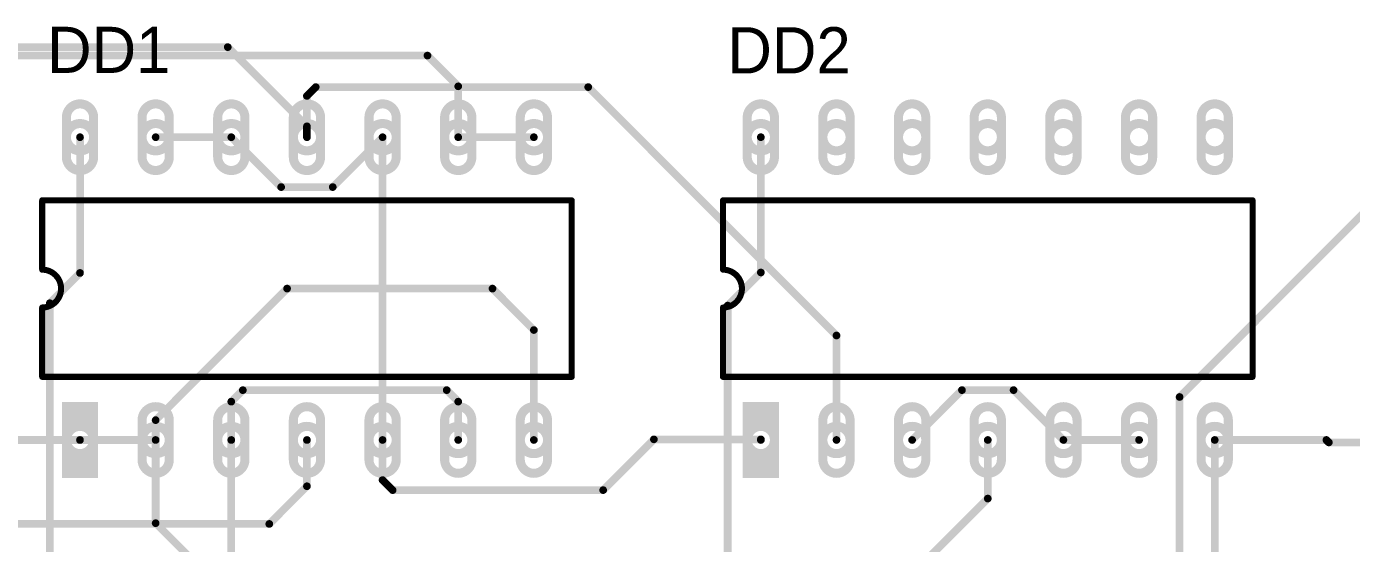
# Model space of a CAD drawing. Extents: x -328 to 170, y -164 to 109.
# Drawn here: x 88.23 to 132.02, y 91.58 to 108.66 of the extents above; entities that cross this region are included whole.
import ezdxf

# ---------------------------------------------------------------- set-up
doc = ezdxf.new("R2010")
doc.units = 0
doc.header["$MEASUREMENT"] = 0
for name, color, linetype in [('BOTTOMLAYER', 5, 'CONTINUOUS'), ('TOPLAYER', 1, 'CONTINUOUS'), ('TOPOVERLAY', 2, 'CONTINUOUS')]:
    doc.layers.add(name, color=color, linetype=linetype)

msp = doc.modelspace()

# ---------------------------------------------------------------- linework, layer by layer
at = {"layer": 'BOTTOMLAYER'}
for points, const_width in [([(65.315, 107.975), (94.884, 107.975)], 0.254), ([(94.884, 107.975), (97.5, 105.359)], 0.254), ([(97.5, 106.365), (97.79, 106.655)], 0.254), ([(97.5, 105.359), (97.5, 106.365)], 0.254), ([(97.79, 106.655), (106.796, 106.655)], 0.254), ([(106.796, 106.655), (115, 98.45)], 0.254), ([(89.55, 104.35), (89.55, 105.65)], 0.3), ([(90.45, 104.35), (90.45, 105.65)], 0.3), ([(92.05, 104.35), (92.05, 105.65)], 0.3), ([(92.95, 104.35), (92.95, 105.65)], 0.3), ([(94.55, 104.35), (94.55, 105.65)], 0.3), ([(95.45, 104.35), (95.45, 105.65)], 0.3), ([(97.05, 104.35), (97.05, 105.65)], 0.3), ([(97.95, 104.35), (97.95, 105.65)], 0.3), ([(99.55, 104.35), (99.55, 105.65)], 0.3), ([(100.45, 104.35), (100.45, 105.65)], 0.3), ([(102.05, 104.35), (102.05, 105.65)], 0.3), ([(102.95, 104.35), (102.95, 105.65)], 0.3), ([(104.55, 104.35), (104.55, 105.65)], 0.3), ([(105.45, 104.35), (105.45, 105.65)], 0.3), ([(112.05, 104.35), (112.05, 105.65)], 0.3), ([(112.95, 104.35), (112.95, 105.65)], 0.3), ([(114.55, 104.35), (114.55, 105.65)], 0.3), ([(115.45, 104.35), (115.45, 105.65)], 0.3), ([(117.05, 104.35), (117.05, 105.65)], 0.3), ([(117.95, 104.35), (117.95, 105.65)], 0.3), ([(119.55, 104.35), (119.55, 105.65)], 0.3), ([(120.45, 104.35), (120.45, 105.65)], 0.3), ([(122.05, 104.35), (122.05, 105.65)], 0.3), ([(122.95, 104.35), (122.95, 105.65)], 0.3), ([(124.55, 104.35), (124.55, 105.65)], 0.3), ([(125.45, 104.35), (125.45, 105.65)], 0.3), ([(127.05, 104.35), (127.05, 105.65)], 0.3), ([(127.95, 104.35), (127.95, 105.65)], 0.3), ([(92.5, 105), (95, 105)], 0.254), ([(95, 105), (96.647, 103.353)], 0.254), ([(97.5, 105), (97.5, 105.359)], 0.254), ([(98.353, 103.353), (100, 105)], 0.254), ([(102.5, 105), (105, 105)], 0.254), ([(96.647, 103.353), (98.353, 103.353)], 0.254), ([(92.5, 95.656), (96.843, 100)], 0.254), ([(96.843, 100), (103.632, 100)], 0.254), ([(103.632, 100), (105, 98.632)], 0.254), ([(105, 95), (105, 98.632)], 0.254), ([(115, 95), (115, 98.45)], 0.254), ([(95, 96.266), (95.381, 96.647)], 0.254), ([(95.381, 96.647), (102.119, 96.647)], 0.254), ([(102.119, 96.647), (102.5, 96.266)], 0.254), ([(117.5, 95), (119.147, 96.647)], 0.254), ([(119.147, 96.647), (120.853, 96.647)], 0.254), ([(120.853, 96.647), (122.5, 95)], 0.254), ([(89.55, 93.75), (89.55, 96.25)], 0.3), ([(90.45, 93.75), (90.45, 96.25)], 0.3), ([(95, 95), (95, 96.266)], 0.254), ([(102.5, 95), (102.5, 96.266)], 0.254), ([(112.05, 93.75), (112.05, 96.25)], 0.3), ([(112.95, 93.75), (112.95, 96.25)], 0.3), ([(89.4, 95.775), (90.6, 95.775)], 0.95), ([(111.9, 95.775), (113.1, 95.775)], 0.95), ([(92.05, 94.35), (92.05, 95.65)], 0.3), ([(92.5, 95), (92.5, 95.656)], 0.254), ([(92.95, 94.35), (92.95, 95.65)], 0.3), ([(94.55, 94.35), (94.55, 95.65)], 0.3), ([(95.45, 94.35), (95.45, 95.65)], 0.3), ([(97.05, 94.35), (97.05, 95.65)], 0.3), ([(97.95, 94.35), (97.95, 95.65)], 0.3), ([(99.55, 94.35), (99.55, 95.65)], 0.3), ([(100.45, 94.35), (100.45, 95.65)], 0.3), ([(102.05, 94.35), (102.05, 95.65)], 0.3), ([(102.95, 94.35), (102.95, 95.65)], 0.3), ([(104.55, 94.35), (104.55, 95.65)], 0.3), ([(105.45, 94.35), (105.45, 95.65)], 0.3), ([(114.55, 94.35), (114.55, 95.65)], 0.3), ([(115.45, 94.35), (115.45, 95.65)], 0.3), ([(117.05, 94.35), (117.05, 95.65)], 0.3), ([(117.95, 94.35), (117.95, 95.65)], 0.3), ([(119.55, 94.35), (119.55, 95.65)], 0.3), ([(120.45, 94.35), (120.45, 95.65)], 0.3), ([(122.05, 94.35), (122.05, 95.65)], 0.3), ([(122.95, 94.35), (122.95, 95.65)], 0.3), ([(124.55, 94.35), (124.55, 95.65)], 0.3), ([(125.45, 94.35), (125.45, 95.65)], 0.3), ([(127.05, 94.35), (127.05, 95.65)], 0.3), ([(127.95, 94.35), (127.95, 95.65)], 0.3), ([(86.288, 95), (90, 95)], 0.254), ([(90, 95), (92.5, 95)], 0.254), ([(97.5, 93.472), (97.5, 95)], 0.254), ([(100, 93.675), (100, 95)], 0.254), ([(107.29, 93.345), (108.966, 95.021)], 0.254), ([(108.966, 95.021), (112.5, 95.021)], 0.254), ([(112.5, 95), (112.5, 95.021)], 0.254), ([(120, 93.066), (120, 95)], 0.254), ([(122.5, 95), (125, 95)], 0.254), ([(127.5, 95), (131.191, 95)], 0.254), ([(131.191, 95), (131.271, 94.92)], 0.254), ([(131.271, 94.92), (135, 94.92)], 0.254), ([(89.4, 94.225), (90.6, 94.225)], 0.95), ([(111.9, 94.225), (113.1, 94.225)], 0.95), ([(100, 93.675), (100.33, 93.345)], 0.254), ([(96.255, 92.227), (97.5, 93.472)], 0.254), ([(100.33, 93.345), (107.29, 93.345)], 0.254), ([(113.538, 86.604), (120, 93.066)], 0.254), ([(62.067, 92.227), (96.255, 92.227)], 0.254)]:
    msp.add_lwpolyline(points, dxfattribs=dict(at, const_width=const_width))
for points, const_width in [([(94.82, 107.975, 1), (94.947, 107.975, 1)], 0.127), ([(94.82, 107.975, 1), (94.947, 107.975, 1)], 0.127), ([(97.436, 106.365, 1), (97.563, 106.365, 1)], 0.127), ([(97.436, 106.365, 1), (97.563, 106.365, 1)], 0.127), ([(97.727, 106.655, 1), (97.853, 106.655, 1)], 0.127), ([(97.727, 106.655, 1), (97.853, 106.655, 1)], 0.127), ([(106.732, 106.655, 1), (106.859, 106.655, 1)], 0.127), ([(106.732, 106.655, 1), (106.859, 106.655, 1)], 0.127), ([(89.55, 105, 1), (90.45, 105, 1)], 0.3), ([(92.05, 105, 1), (92.95, 105, 1)], 0.3), ([(94.55, 105, 1), (95.45, 105, 1)], 0.3), ([(97.05, 105, 1), (97.95, 105, 1)], 0.3), ([(99.55, 105, 1), (100.45, 105, 1)], 0.3), ([(102.05, 105, 1), (102.95, 105, 1)], 0.3), ([(104.55, 105, 1), (105.45, 105, 1)], 0.3), ([(112.05, 105, 1), (112.95, 105, 1)], 0.3), ([(114.55, 105, 1), (115.45, 105, 1)], 0.3), ([(117.05, 105, 1), (117.95, 105, 1)], 0.3), ([(119.55, 105, 1), (120.45, 105, 1)], 0.3), ([(122.05, 105, 1), (122.95, 105, 1)], 0.3), ([(124.55, 105, 1), (125.45, 105, 1)], 0.3), ([(127.05, 105, 1), (127.95, 105, 1)], 0.3), ([(92.436, 105, 1), (92.563, 105, 1)], 0.127), ([(94.936, 105, 1), (95.063, 105, 1)], 0.127), ([(94.936, 105, 1), (95.063, 105, 1)], 0.127), ([(97.436, 105.359, 1), (97.563, 105.359, 1)], 0.127), ([(97.436, 105.359, 1), (97.563, 105.359, 1)], 0.127), ([(97.436, 105.359, 1), (97.563, 105.359, 1)], 0.127), ([(97.436, 105, 1), (97.563, 105, 1)], 0.127), ([(99.936, 105, 1), (100.063, 105, 1)], 0.127), ([(102.436, 105, 1), (102.563, 105, 1)], 0.127), ([(104.936, 105, 1), (105.063, 105, 1)], 0.127), ([(96.584, 103.353, 1), (96.711, 103.353, 1)], 0.127), ([(96.584, 103.353, 1), (96.711, 103.353, 1)], 0.127), ([(98.289, 103.353, 1), (98.416, 103.353, 1)], 0.127), ([(98.289, 103.353, 1), (98.416, 103.353, 1)], 0.127), ([(96.78, 100, 1), (96.907, 100, 1)], 0.127), ([(96.78, 100, 1), (96.907, 100, 1)], 0.127), ([(103.569, 100, 1), (103.695, 100, 1)], 0.127), ([(103.569, 100, 1), (103.695, 100, 1)], 0.127), ([(104.936, 98.632, 1), (105.063, 98.632, 1)], 0.127), ([(104.936, 98.632, 1), (105.063, 98.632, 1)], 0.127), ([(114.937, 98.45, 1), (115.064, 98.45, 1)], 0.127), ([(114.937, 98.45, 1), (115.064, 98.45, 1)], 0.127), ([(95.317, 96.647, 1), (95.444, 96.647, 1)], 0.127), ([(95.317, 96.647, 1), (95.444, 96.647, 1)], 0.127), ([(102.055, 96.647, 1), (102.182, 96.647, 1)], 0.127), ([(102.055, 96.647, 1), (102.182, 96.647, 1)], 0.127), ([(119.083, 96.647, 1), (119.21, 96.647, 1)], 0.127), ([(119.083, 96.647, 1), (119.21, 96.647, 1)], 0.127), ([(120.789, 96.647, 1), (120.916, 96.647, 1)], 0.127), ([(120.789, 96.647, 1), (120.916, 96.647, 1)], 0.127), ([(94.936, 96.266, 1), (95.063, 96.266, 1)], 0.127), ([(94.936, 96.266, 1), (95.063, 96.266, 1)], 0.127), ([(102.436, 96.266, 1), (102.563, 96.266, 1)], 0.127), ([(102.436, 96.266, 1), (102.563, 96.266, 1)], 0.127), ([(89.55, 95, 1), (90.45, 95, 1)], 0.3), ([(92.05, 95, 1), (92.95, 95, 1)], 0.3), ([(92.436, 95.656, 1), (92.563, 95.656, 1)], 0.127), ([(92.436, 95.656, 1), (92.563, 95.656, 1)], 0.127), ([(94.55, 95, 1), (95.45, 95, 1)], 0.3), ([(97.05, 95, 1), (97.95, 95, 1)], 0.3), ([(99.55, 95, 1), (100.45, 95, 1)], 0.3), ([(102.05, 95, 1), (102.95, 95, 1)], 0.3), ([(104.55, 95, 1), (105.45, 95, 1)], 0.3), ([(112.05, 95, 1), (112.95, 95, 1)], 0.3), ([(114.55, 95, 1), (115.45, 95, 1)], 0.3), ([(117.05, 95, 1), (117.95, 95, 1)], 0.3), ([(119.55, 95, 1), (120.45, 95, 1)], 0.3), ([(122.05, 95, 1), (122.95, 95, 1)], 0.3), ([(124.55, 95, 1), (125.45, 95, 1)], 0.3), ([(127.05, 95, 1), (127.95, 95, 1)], 0.3), ([(89.936, 95, 1), (90.063, 95, 1)], 0.127), ([(89.936, 95, 1), (90.063, 95, 1)], 0.127), ([(92.436, 95, 1), (92.563, 95, 1)], 0.127), ([(92.436, 95, 1), (92.563, 95, 1)], 0.127), ([(94.936, 95, 1), (95.063, 95, 1)], 0.127), ([(97.436, 95, 1), (97.563, 95, 1)], 0.127), ([(99.936, 95, 1), (100.063, 95, 1)], 0.127), ([(102.436, 95, 1), (102.563, 95, 1)], 0.127), ([(104.936, 95, 1), (105.063, 95, 1)], 0.127), ([(108.903, 95.021, 1), (109.029, 95.021, 1)], 0.127), ([(108.903, 95.021, 1), (109.029, 95.021, 1)], 0.127), ([(112.437, 95.021, 1), (112.564, 95.021, 1)], 0.127), ([(112.437, 95.021, 1), (112.564, 95.021, 1)], 0.127), ([(112.437, 95, 1), (112.564, 95, 1)], 0.127), ([(114.937, 95, 1), (115.064, 95, 1)], 0.127), ([(117.436, 95, 1), (117.563, 95, 1)], 0.127), ([(119.937, 95, 1), (120.064, 95, 1)], 0.127), ([(122.436, 95, 1), (122.563, 95, 1)], 0.127), ([(122.436, 95, 1), (122.563, 95, 1)], 0.127), ([(124.937, 95, 1), (125.064, 95, 1)], 0.127), ([(127.437, 95, 1), (127.564, 95, 1)], 0.127), ([(131.127, 95, 1), (131.255, 95, 1)], 0.127), ([(131.127, 95, 1), (131.255, 95, 1)], 0.127), ([(131.208, 94.92, 1), (131.335, 94.92, 1)], 0.127), ([(131.208, 94.92, 1), (131.335, 94.92, 1)], 0.127), ([(99.936, 93.675, 1), (100.063, 93.675, 1)], 0.127), ([(99.936, 93.675, 1), (100.063, 93.675, 1)], 0.127), ([(97.436, 93.472, 1), (97.563, 93.472, 1)], 0.127), ([(97.436, 93.472, 1), (97.563, 93.472, 1)], 0.127), ([(100.266, 93.345, 1), (100.394, 93.345, 1)], 0.127), ([(100.266, 93.345, 1), (100.394, 93.345, 1)], 0.127), ([(107.226, 93.345, 1), (107.353, 93.345, 1)], 0.127), ([(107.226, 93.345, 1), (107.353, 93.345, 1)], 0.127), ([(119.937, 93.066, 1), (120.064, 93.066, 1)], 0.127), ([(119.937, 93.066, 1), (120.064, 93.066, 1)], 0.127), ([(96.192, 92.227, 1), (96.319, 92.227, 1)], 0.127), ([(96.192, 92.227, 1), (96.319, 92.227, 1)], 0.127)]:
    msp.add_lwpolyline(points, format="xyb", close=True, dxfattribs=dict(at, const_width=const_width))
at = {"layer": 'BOTTOMLAYER', "const_width": 0.3}
for points in [[(89.55, 105.65, -1), (90.45, 105.65)], [(92.05, 105.65, -1), (92.95, 105.65)], [(94.55, 105.65, -1), (95.45, 105.65)], [(97.05, 105.65, -1), (97.95, 105.65)], [(99.55, 105.65, -1), (100.45, 105.65)], [(102.05, 105.65, -1), (102.95, 105.65)], [(104.55, 105.65, -1), (105.45, 105.65)], [(112.05, 105.65, -1), (112.95, 105.65)], [(114.55, 105.65, -1), (115.45, 105.65)], [(117.05, 105.65, -1), (117.95, 105.65)], [(119.55, 105.65, -1), (120.45, 105.65)], [(122.05, 105.65, -1), (122.95, 105.65)], [(124.55, 105.65, -1), (125.45, 105.65)], [(127.05, 105.65, -1), (127.95, 105.65)], [(90.45, 104.35, -1), (89.55, 104.35)], [(92.95, 104.35, -1), (92.05, 104.35)], [(95.45, 104.35, -1), (94.55, 104.35)], [(97.95, 104.35, -1), (97.05, 104.35)], [(100.45, 104.35, -1), (99.55, 104.35)], [(102.95, 104.35, -1), (102.05, 104.35)], [(105.45, 104.35, -1), (104.55, 104.35)], [(112.95, 104.35, -1), (112.05, 104.35)], [(115.45, 104.35, -1), (114.55, 104.35)], [(117.95, 104.35, -1), (117.05, 104.35)], [(120.45, 104.35, -1), (119.55, 104.35)], [(122.95, 104.35, -1), (122.05, 104.35)], [(125.45, 104.35, -1), (124.55, 104.35)], [(127.95, 104.35, -1), (127.05, 104.35)], [(92.05, 95.65, -1), (92.95, 95.65)], [(94.55, 95.65, -1), (95.45, 95.65)], [(97.05, 95.65, -1), (97.95, 95.65)], [(99.55, 95.65, -1), (100.45, 95.65)], [(102.05, 95.65, -1), (102.95, 95.65)], [(104.55, 95.65, -1), (105.45, 95.65)], [(114.55, 95.65, -1), (115.45, 95.65)], [(117.05, 95.65, -1), (117.95, 95.65)], [(119.55, 95.65, -1), (120.45, 95.65)], [(122.05, 95.65, -1), (122.95, 95.65)], [(124.55, 95.65, -1), (125.45, 95.65)], [(127.05, 95.65, -1), (127.95, 95.65)], [(92.95, 94.35, -1), (92.05, 94.35)], [(95.45, 94.35, -1), (94.55, 94.35)], [(97.95, 94.35, -1), (97.05, 94.35)], [(100.45, 94.35, -1), (99.55, 94.35)], [(102.95, 94.35, -1), (102.05, 94.35)], [(105.45, 94.35, -1), (104.55, 94.35)], [(115.45, 94.35, -1), (114.55, 94.35)], [(117.95, 94.35, -1), (117.05, 94.35)], [(120.45, 94.35, -1), (119.55, 94.35)], [(122.95, 94.35, -1), (122.05, 94.35)], [(125.45, 94.35, -1), (124.55, 94.35)], [(127.95, 94.35, -1), (127.05, 94.35)]]:
    msp.add_lwpolyline(points, format="xyb", dxfattribs=at)
at = {"layer": 'TOPLAYER'}
for points, const_width in [([(87.706, 107.696), (101.484, 107.696)], 0.254), ([(101.484, 107.696), (102.5, 106.68)], 0.254), ([(102.5, 105), (102.5, 106.68)], 0.254), ([(89.55, 104.35), (89.55, 105.65)], 0.3), ([(90.45, 104.35), (90.45, 105.65)], 0.3), ([(92.05, 104.35), (92.05, 105.65)], 0.3), ([(92.95, 104.35), (92.95, 105.65)], 0.3), ([(94.55, 104.35), (94.55, 105.65)], 0.3), ([(95.45, 104.35), (95.45, 105.65)], 0.3), ([(97.05, 104.35), (97.05, 105.65)], 0.3), ([(97.95, 104.35), (97.95, 105.65)], 0.3), ([(99.55, 104.35), (99.55, 105.65)], 0.3), ([(100.45, 104.35), (100.45, 105.65)], 0.3), ([(102.05, 104.35), (102.05, 105.65)], 0.3), ([(102.95, 104.35), (102.95, 105.65)], 0.3), ([(104.55, 104.35), (104.55, 105.65)], 0.3), ([(105.45, 104.35), (105.45, 105.65)], 0.3), ([(112.05, 104.35), (112.05, 105.65)], 0.3), ([(112.95, 104.35), (112.95, 105.65)], 0.3), ([(114.55, 104.35), (114.55, 105.65)], 0.3), ([(115.45, 104.35), (115.45, 105.65)], 0.3), ([(117.05, 104.35), (117.05, 105.65)], 0.3), ([(117.95, 104.35), (117.95, 105.65)], 0.3), ([(119.55, 104.35), (119.55, 105.65)], 0.3), ([(120.45, 104.35), (120.45, 105.65)], 0.3), ([(122.05, 104.35), (122.05, 105.65)], 0.3), ([(122.95, 104.35), (122.95, 105.65)], 0.3), ([(124.55, 104.35), (124.55, 105.65)], 0.3), ([(125.45, 104.35), (125.45, 105.65)], 0.3), ([(127.05, 104.35), (127.05, 105.65)], 0.3), ([(127.95, 104.35), (127.95, 105.65)], 0.3), ([(90, 100.516), (90, 105)], 0.254), ([(100, 95), (100, 105)], 0.254), ([(112.5, 100.533), (112.5, 105)], 0.254), ([(126.34, 96.42), (135, 105.08)], 0.254), ([(89.002, 99.517), (90, 100.516)], 0.254), ([(111.404, 99.438), (112.5, 100.533)], 0.254), ([(89.002, 90.94), (89.002, 99.517)], 0.254), ([(111.404, 90.983), (111.404, 99.438)], 0.254), ([(89.55, 93.75), (89.55, 96.25)], 0.3), ([(90.45, 93.75), (90.45, 96.25)], 0.3), ([(112.05, 93.75), (112.05, 96.25)], 0.3), ([(112.95, 93.75), (112.95, 96.25)], 0.3), ([(126.34, 75.413), (126.34, 96.42)], 0.254), ([(89.4, 95.775), (90.6, 95.775)], 0.95), ([(111.9, 95.775), (113.1, 95.775)], 0.95), ([(92.05, 94.35), (92.05, 95.65)], 0.3), ([(92.95, 94.35), (92.95, 95.65)], 0.3), ([(94.55, 94.35), (94.55, 95.65)], 0.3), ([(95.45, 94.35), (95.45, 95.65)], 0.3), ([(97.05, 94.35), (97.05, 95.65)], 0.3), ([(97.95, 94.35), (97.95, 95.65)], 0.3), ([(99.55, 94.35), (99.55, 95.65)], 0.3), ([(100.45, 94.35), (100.45, 95.65)], 0.3), ([(102.05, 94.35), (102.05, 95.65)], 0.3), ([(102.95, 94.35), (102.95, 95.65)], 0.3), ([(104.55, 94.35), (104.55, 95.65)], 0.3), ([(105.45, 94.35), (105.45, 95.65)], 0.3), ([(114.55, 94.35), (114.55, 95.65)], 0.3), ([(115.45, 94.35), (115.45, 95.65)], 0.3), ([(117.05, 94.35), (117.05, 95.65)], 0.3), ([(117.95, 94.35), (117.95, 95.65)], 0.3), ([(119.55, 94.35), (119.55, 95.65)], 0.3), ([(120.45, 94.35), (120.45, 95.65)], 0.3), ([(122.05, 94.35), (122.05, 95.65)], 0.3), ([(122.95, 94.35), (122.95, 95.65)], 0.3), ([(124.55, 94.35), (124.55, 95.65)], 0.3), ([(125.45, 94.35), (125.45, 95.65)], 0.3), ([(127.05, 94.35), (127.05, 95.65)], 0.3), ([(127.95, 94.35), (127.95, 95.65)], 0.3), ([(92.5, 92.253), (92.5, 95)], 0.254), ([(95, 90.479), (95, 95)], 0.254), ([(127.5, 90.562), (127.5, 95)], 0.254), ([(89.4, 94.225), (90.6, 94.225)], 0.95), ([(111.9, 94.225), (113.1, 94.225)], 0.95), ([(92.5, 92.253), (94.031, 90.722)], 0.254)]:
    msp.add_lwpolyline(points, dxfattribs=dict(at, const_width=const_width))
for points, const_width in [([(101.42, 107.696, 1), (101.547, 107.696, 1)], 0.127), ([(101.42, 107.696, 1), (101.547, 107.696, 1)], 0.127), ([(102.436, 106.68, 1), (102.563, 106.68, 1)], 0.127), ([(102.436, 106.68, 1), (102.563, 106.68, 1)], 0.127), ([(89.55, 105, 1), (90.45, 105, 1)], 0.3), ([(92.05, 105, 1), (92.95, 105, 1)], 0.3), ([(94.55, 105, 1), (95.45, 105, 1)], 0.3), ([(97.05, 105, 1), (97.95, 105, 1)], 0.3), ([(99.55, 105, 1), (100.45, 105, 1)], 0.3), ([(102.05, 105, 1), (102.95, 105, 1)], 0.3), ([(104.55, 105, 1), (105.45, 105, 1)], 0.3), ([(112.05, 105, 1), (112.95, 105, 1)], 0.3), ([(114.55, 105, 1), (115.45, 105, 1)], 0.3), ([(117.05, 105, 1), (117.95, 105, 1)], 0.3), ([(119.55, 105, 1), (120.45, 105, 1)], 0.3), ([(122.05, 105, 1), (122.95, 105, 1)], 0.3), ([(124.55, 105, 1), (125.45, 105, 1)], 0.3), ([(127.05, 105, 1), (127.95, 105, 1)], 0.3), ([(89.936, 105, 1), (90.063, 105, 1)], 0.127), ([(99.936, 105, 1), (100.063, 105, 1)], 0.127), ([(102.436, 105, 1), (102.563, 105, 1)], 0.127), ([(112.437, 105, 1), (112.564, 105, 1)], 0.127), ([(89.936, 100.516, 1), (90.063, 100.516, 1)], 0.127), ([(89.936, 100.516, 1), (90.063, 100.516, 1)], 0.127), ([(112.437, 100.533, 1), (112.564, 100.533, 1)], 0.127), ([(112.437, 100.533, 1), (112.564, 100.533, 1)], 0.127), ([(88.938, 99.517, 1), (89.065, 99.517, 1)], 0.127), ([(88.938, 99.517, 1), (89.065, 99.517, 1)], 0.127), ([(111.341, 99.438, 1), (111.468, 99.438, 1)], 0.127), ([(111.341, 99.438, 1), (111.468, 99.438, 1)], 0.127), ([(126.276, 96.42, 1), (126.403, 96.42, 1)], 0.127), ([(126.276, 96.42, 1), (126.403, 96.42, 1)], 0.127), ([(89.55, 95, 1), (90.45, 95, 1)], 0.3), ([(92.05, 95, 1), (92.95, 95, 1)], 0.3), ([(94.55, 95, 1), (95.45, 95, 1)], 0.3), ([(97.05, 95, 1), (97.95, 95, 1)], 0.3), ([(99.55, 95, 1), (100.45, 95, 1)], 0.3), ([(102.05, 95, 1), (102.95, 95, 1)], 0.3), ([(104.55, 95, 1), (105.45, 95, 1)], 0.3), ([(112.05, 95, 1), (112.95, 95, 1)], 0.3), ([(114.55, 95, 1), (115.45, 95, 1)], 0.3), ([(117.05, 95, 1), (117.95, 95, 1)], 0.3), ([(119.55, 95, 1), (120.45, 95, 1)], 0.3), ([(122.05, 95, 1), (122.95, 95, 1)], 0.3), ([(124.55, 95, 1), (125.45, 95, 1)], 0.3), ([(127.05, 95, 1), (127.95, 95, 1)], 0.3), ([(92.436, 95, 1), (92.563, 95, 1)], 0.127), ([(94.936, 95, 1), (95.063, 95, 1)], 0.127), ([(99.936, 95, 1), (100.063, 95, 1)], 0.127), ([(127.437, 95, 1), (127.564, 95, 1)], 0.127), ([(92.436, 92.253, 1), (92.563, 92.253, 1)], 0.127), ([(92.436, 92.253, 1), (92.563, 92.253, 1)], 0.127)]:
    msp.add_lwpolyline(points, format="xyb", close=True, dxfattribs=dict(at, const_width=const_width))
at = {"layer": 'TOPLAYER', "const_width": 0.3}
for points in [[(89.55, 105.65, -1), (90.45, 105.65)], [(92.05, 105.65, -1), (92.95, 105.65)], [(94.55, 105.65, -1), (95.45, 105.65)], [(97.05, 105.65, -1), (97.95, 105.65)], [(99.55, 105.65, -1), (100.45, 105.65)], [(102.05, 105.65, -1), (102.95, 105.65)], [(104.55, 105.65, -1), (105.45, 105.65)], [(112.05, 105.65, -1), (112.95, 105.65)], [(114.55, 105.65, -1), (115.45, 105.65)], [(117.05, 105.65, -1), (117.95, 105.65)], [(119.55, 105.65, -1), (120.45, 105.65)], [(122.05, 105.65, -1), (122.95, 105.65)], [(124.55, 105.65, -1), (125.45, 105.65)], [(127.05, 105.65, -1), (127.95, 105.65)], [(90.45, 104.35, -1), (89.55, 104.35)], [(92.95, 104.35, -1), (92.05, 104.35)], [(95.45, 104.35, -1), (94.55, 104.35)], [(97.95, 104.35, -1), (97.05, 104.35)], [(100.45, 104.35, -1), (99.55, 104.35)], [(102.95, 104.35, -1), (102.05, 104.35)], [(105.45, 104.35, -1), (104.55, 104.35)], [(112.95, 104.35, -1), (112.05, 104.35)], [(115.45, 104.35, -1), (114.55, 104.35)], [(117.95, 104.35, -1), (117.05, 104.35)], [(120.45, 104.35, -1), (119.55, 104.35)], [(122.95, 104.35, -1), (122.05, 104.35)], [(125.45, 104.35, -1), (124.55, 104.35)], [(127.95, 104.35, -1), (127.05, 104.35)], [(92.05, 95.65, -1), (92.95, 95.65)], [(94.55, 95.65, -1), (95.45, 95.65)], [(97.05, 95.65, -1), (97.95, 95.65)], [(99.55, 95.65, -1), (100.45, 95.65)], [(102.05, 95.65, -1), (102.95, 95.65)], [(104.55, 95.65, -1), (105.45, 95.65)], [(114.55, 95.65, -1), (115.45, 95.65)], [(117.05, 95.65, -1), (117.95, 95.65)], [(119.55, 95.65, -1), (120.45, 95.65)], [(122.05, 95.65, -1), (122.95, 95.65)], [(124.55, 95.65, -1), (125.45, 95.65)], [(127.05, 95.65, -1), (127.95, 95.65)], [(92.95, 94.35, -1), (92.05, 94.35)], [(95.45, 94.35, -1), (94.55, 94.35)], [(97.95, 94.35, -1), (97.05, 94.35)], [(100.45, 94.35, -1), (99.55, 94.35)], [(102.95, 94.35, -1), (102.05, 94.35)], [(105.45, 94.35, -1), (104.55, 94.35)], [(115.45, 94.35, -1), (114.55, 94.35)], [(117.95, 94.35, -1), (117.05, 94.35)], [(120.45, 94.35, -1), (119.55, 94.35)], [(122.95, 94.35, -1), (122.05, 94.35)], [(125.45, 94.35, -1), (124.55, 94.35)], [(127.95, 94.35, -1), (127.05, 94.35)]]:
    msp.add_lwpolyline(points, format="xyb", dxfattribs=at)
at = {"layer": 'TOPOVERLAY', "const_width": 0.2}
for points in [[(88.75, 100.625), (88.75, 102.915)], [(88.75, 102.915), (106.25, 102.915)], [(106.25, 97.085), (106.25, 102.915)], [(111.25, 100.625), (111.25, 102.915)], [(111.25, 102.915), (128.75, 102.915)], [(128.75, 97.085), (128.75, 102.915)], [(88.75, 97.085), (88.75, 99.375)], [(111.25, 97.085), (111.25, 99.375)], [(88.75, 97.085), (106.25, 97.085)], [(111.25, 97.085), (128.75, 97.085)]]:
    msp.add_lwpolyline(points, dxfattribs=at)
at = {"layer": 'TOPOVERLAY', "const_width": 0.1}
for points in [[(88.7, 102.915, 1), (88.8, 102.915, 1)], [(88.7, 102.915, 1), (88.8, 102.915, 1)], [(106.2, 102.915, 1), (106.3, 102.915, 1)], [(106.2, 102.915, 1), (106.3, 102.915, 1)], [(111.2, 102.915, 1), (111.3, 102.915, 1)], [(111.2, 102.915, 1), (111.3, 102.915, 1)], [(128.7, 102.915, 1), (128.8, 102.915, 1)], [(128.7, 102.915, 1), (128.8, 102.915, 1)], [(88.7, 100.625, 1), (88.8, 100.625, 1)], [(88.7, 100.625, 1), (88.8, 100.625, 1)], [(111.2, 100.625, 1), (111.3, 100.625, 1)], [(111.2, 100.625, 1), (111.3, 100.625, 1)], [(88.7, 99.375, 1), (88.8, 99.375, 1)], [(88.7, 99.375, 1), (88.8, 99.375, 1)], [(111.2, 99.375, 1), (111.3, 99.375, 1)], [(111.2, 99.375, 1), (111.3, 99.375, 1)], [(88.7, 97.085, 1), (88.8, 97.085, 1)], [(88.7, 97.085, 1), (88.8, 97.085, 1)], [(106.2, 97.085, 1), (106.3, 97.085, 1)], [(106.2, 97.085, 1), (106.3, 97.085, 1)], [(111.2, 97.085, 1), (111.3, 97.085, 1)], [(111.2, 97.085, 1), (111.3, 97.085, 1)], [(128.7, 97.085, 1), (128.8, 97.085, 1)], [(128.7, 97.085, 1), (128.8, 97.085, 1)]]:
    msp.add_lwpolyline(points, format="xyb", close=True, dxfattribs=at)
at = {"layer": 'TOPOVERLAY', "const_width": 0.2}
for points in [[(88.75, 100.625, -1), (88.75, 99.375)], [(111.25, 100.625, -1), (111.25, 99.375)]]:
    msp.add_lwpolyline(points, format="xyb", dxfattribs=at)

# ---------------------------------------------------------------- texts
at = {"layer": 'TOPOVERLAY'}
for s, p in [('DD1', (88.911, 107.123)), ('DD2', (111.394, 107.109))]:
    msp.add_text(s, height=1.524, dxfattribs=at).set_placement(p)

doc.saveas('drawing.dxf')
